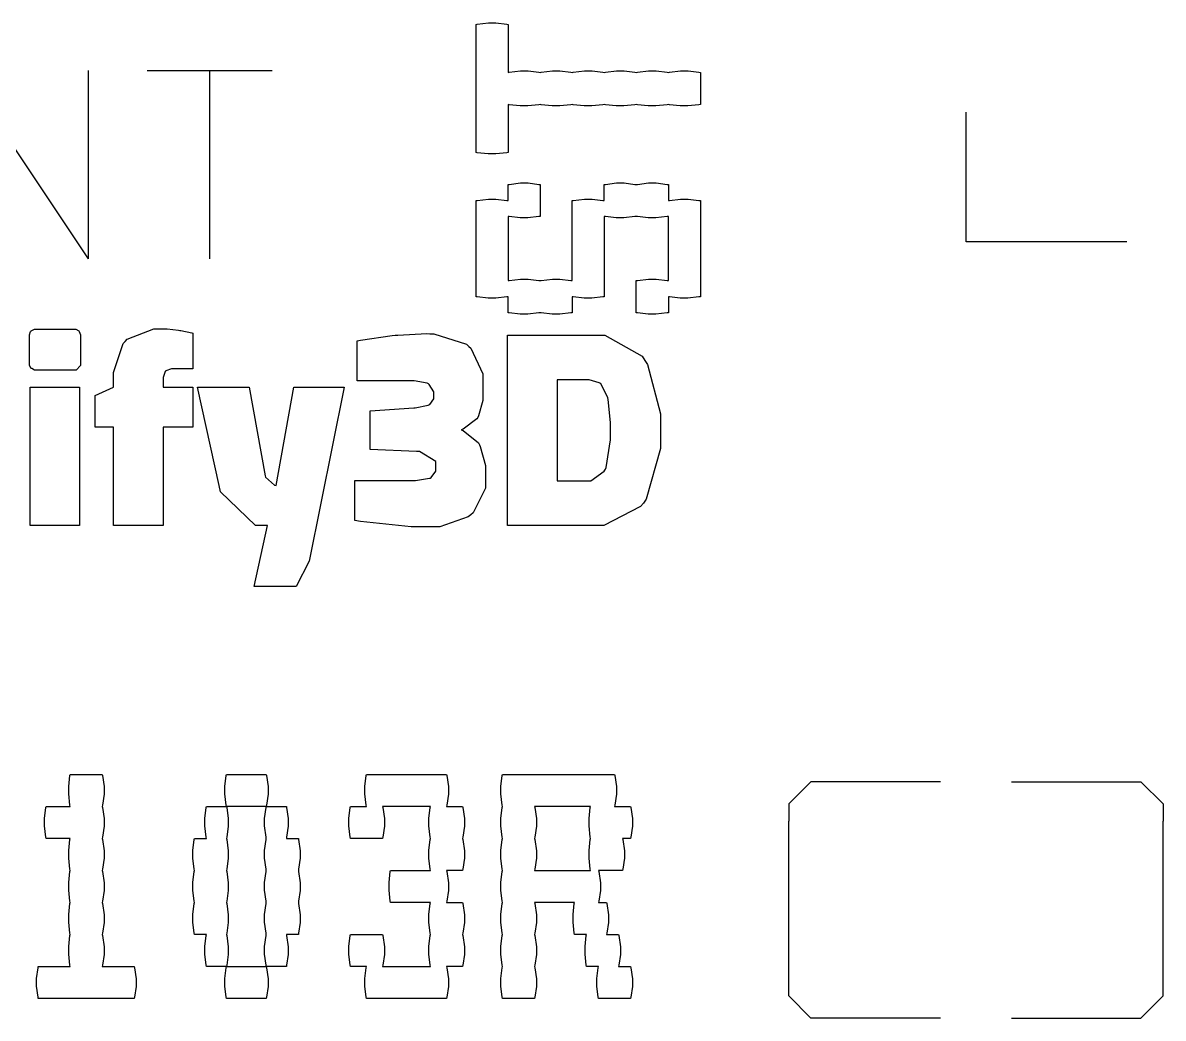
# Model space of a CAD drawing. Extents: x 0 to 132, y 0 to 98.
# Drawn here: x 73.91 to 79.7, y 47.43 to 52.48 of the extents above; entities that cross this region are included whole.
import ezdxf

# ---------------------------------------------------------------- set-up
doc = ezdxf.new("R2010")
doc.units = 0
doc.layers.get('0').update_dxf_attribs({"linetype": 'CONTINUOUS'})

msp = doc.modelspace()

# ---------------------------------------------------------------- linework, layer by layer
at = {"color": 0}
for p, q in [((76.2081, 52.4729), (76.2138, 52.4743)), ((76.2081, 51.8223), (76.2081, 52.4729)), ((76.2138, 52.4743), (76.2702, 52.4813)), ((76.2702, 52.4813), (76.2896, 52.4813)), ((76.2896, 52.4813), (76.309, 52.4813)), ((76.309, 52.4813), (76.364, 52.4743)), ((76.364, 52.4743), (76.3707, 52.4729)), ((76.3707, 52.4729), (76.3707, 52.2291)), ((73.6011, 52.2386), (74.2379, 51.2837)), ((74.2379, 52.2386), (74.2379, 51.2837)), ((74.5381, 52.2386), (75.1734, 52.2386)), ((74.8552, 52.2386), (74.8552, 51.2837)), ((76.3707, 52.2291), (76.3764, 52.2305)), ((76.3764, 52.2305), (76.4328, 52.2372)), ((76.4328, 52.2372), (76.4522, 52.2372)), ((76.4522, 52.2372), (76.4716, 52.2372)), ((76.4716, 52.2372), (76.5267, 52.2305)), ((76.5267, 52.2305), (76.5334, 52.2291)), ((76.5334, 52.2291), (76.539, 52.2305)), ((76.539, 52.2305), (76.5955, 52.2372)), ((76.5955, 52.2372), (76.6149, 52.2372)), ((76.6149, 52.2372), (76.6339, 52.2372)), ((76.6339, 52.2372), (76.6893, 52.2305)), ((76.6893, 52.2305), (76.696, 52.2291)), ((76.696, 52.2291), (76.7016, 52.2305)), ((76.7016, 52.2305), (76.7581, 52.2372)), ((76.7581, 52.2372), (76.7775, 52.2372)), ((76.7775, 52.2372), (76.7965, 52.2372)), ((76.7965, 52.2372), (76.8519, 52.2305)), ((76.8519, 52.2305), (76.8586, 52.2291)), ((76.8586, 52.2291), (76.8643, 52.2305)), ((76.8643, 52.2305), (76.9207, 52.2372)), ((76.9207, 52.2372), (76.9401, 52.2372)), ((76.9401, 52.2372), (76.9592, 52.2372)), ((76.9592, 52.2372), (77.0146, 52.2305)), ((77.0146, 52.2305), (77.0213, 52.2291)), ((77.0213, 52.2291), (77.0269, 52.2305)), ((77.0269, 52.2305), (77.0834, 52.2372)), ((77.0834, 52.2372), (77.1028, 52.2372)), ((77.1028, 52.2372), (77.1218, 52.2372)), ((77.1218, 52.2372), (77.1772, 52.2305)), ((77.1772, 52.2305), (77.1839, 52.2291)), ((77.1839, 52.2291), (77.1895, 52.2305)), ((77.1895, 52.2305), (77.246, 52.2372)), ((77.246, 52.2372), (77.2654, 52.2372)), ((77.2654, 52.2372), (77.2844, 52.2372)), ((77.2844, 52.2372), (77.3395, 52.2305)), ((77.3395, 52.2305), (77.3465, 52.2291)), ((77.3465, 52.2291), (77.3465, 52.0665)), ((76.3764, 52.0651), (76.3707, 52.0665)), ((76.3707, 52.0665), (76.3707, 51.8223)), ((76.4314, 52.0594), (76.3764, 52.0651)), ((76.4522, 52.0594), (76.4314, 52.0594)), ((76.4702, 52.0594), (76.4522, 52.0594)), ((76.5267, 52.0651), (76.4702, 52.0594)), ((76.5334, 52.0665), (76.5267, 52.0651)), ((76.539, 52.0651), (76.5334, 52.0665)), ((76.5941, 52.0594), (76.539, 52.0651)), ((76.6149, 52.0594), (76.5941, 52.0594)), ((76.6329, 52.0594), (76.6149, 52.0594)), ((76.6893, 52.0651), (76.6329, 52.0594)), ((76.696, 52.0665), (76.6893, 52.0651)), ((76.7016, 52.0651), (76.696, 52.0665)), ((76.7567, 52.0594), (76.7016, 52.0651)), ((76.7775, 52.0594), (76.7567, 52.0594)), ((76.7955, 52.0594), (76.7775, 52.0594)), ((76.8519, 52.0651), (76.7955, 52.0594)), ((76.8586, 52.0665), (76.8519, 52.0651)), ((76.8643, 52.0651), (76.8586, 52.0665)), ((76.9193, 52.0594), (76.8643, 52.0651)), ((76.9401, 52.0594), (76.9193, 52.0594)), ((76.9578, 52.0594), (76.9401, 52.0594)), ((77.0146, 52.0651), (76.9578, 52.0594)), ((77.0213, 52.0665), (77.0146, 52.0651)), ((77.0269, 52.0651), (77.0213, 52.0665)), ((77.0819, 52.0594), (77.0269, 52.0651)), ((77.1028, 52.0594), (77.0819, 52.0594)), ((77.1204, 52.0594), (77.1028, 52.0594)), ((77.1772, 52.0651), (77.1204, 52.0594)), ((77.1839, 52.0665), (77.1772, 52.0651)), ((77.1895, 52.0651), (77.1839, 52.0665)), ((77.2446, 52.0594), (77.1895, 52.0651)), ((77.2654, 52.0594), (77.2446, 52.0594)), ((77.283, 52.0594), (77.2654, 52.0594)), ((77.3395, 52.0651), (77.283, 52.0594)), ((77.3465, 52.0665), (77.3395, 52.0651)), ((78.6956, 51.369), (78.6956, 52.0277)), ((76.2138, 51.8213), (76.2081, 51.8223)), ((76.2688, 51.8156), (76.2138, 51.8213)), ((76.2896, 51.8156), (76.2688, 51.8156)), ((76.3076, 51.8156), (76.2896, 51.8156)), ((76.364, 51.8213), (76.3076, 51.8156)), ((76.3707, 51.8223), (76.364, 51.8213)), ((76.3707, 51.6601), (76.3764, 51.6611)), ((76.3707, 51.5786), (76.3707, 51.6601)), ((76.3764, 51.6611), (76.4328, 51.6682)), ((76.4328, 51.6682), (76.4522, 51.6682)), ((76.4522, 51.6682), (76.4716, 51.6682)), ((76.4716, 51.6682), (76.5267, 51.6611)), ((76.5267, 51.6611), (76.5334, 51.6601)), ((76.5334, 51.6601), (76.5334, 51.4974)), ((76.8586, 51.6601), (76.8643, 51.6611)), ((76.8586, 51.5786), (76.8586, 51.6601)), ((76.8643, 51.6611), (76.9207, 51.6682)), ((76.9207, 51.6682), (76.9401, 51.6682)), ((76.9401, 51.6682), (76.9592, 51.6682)), ((76.9592, 51.6682), (77.0146, 51.6611)), ((77.0146, 51.6611), (77.0213, 51.6601)), ((77.0213, 51.6601), (77.0269, 51.6611)), ((77.0269, 51.6611), (77.0834, 51.6682)), ((77.0834, 51.6682), (77.1028, 51.6682)), ((77.1028, 51.6682), (77.1218, 51.6682)), ((77.1218, 51.6682), (77.1772, 51.6611)), ((77.1772, 51.6611), (77.1839, 51.6601)), ((77.1839, 51.6601), (77.1839, 51.5786)), ((76.2138, 51.58), (76.2702, 51.5867)), ((76.2702, 51.5867), (76.2896, 51.5867)), ((76.2896, 51.5867), (76.309, 51.5867)), ((76.309, 51.5867), (76.364, 51.58)), ((76.7016, 51.58), (76.7581, 51.5867)), ((76.7581, 51.5867), (76.7775, 51.5867)), ((76.7775, 51.5867), (76.7965, 51.5867)), ((76.7965, 51.5867), (76.8519, 51.58)), ((77.1895, 51.58), (77.246, 51.5867)), ((77.246, 51.5867), (77.2654, 51.5867)), ((77.2654, 51.5867), (77.2844, 51.5867)), ((77.2844, 51.5867), (77.3395, 51.58)), ((76.2081, 51.5786), (76.2138, 51.58)), ((76.2081, 51.0907), (76.2081, 51.5786)), ((76.364, 51.58), (76.3707, 51.5786)), ((76.696, 51.5786), (76.7016, 51.58)), ((76.696, 51.1722), (76.696, 51.5786)), ((76.8519, 51.58), (76.8586, 51.5786)), ((77.1839, 51.5786), (77.1895, 51.58)), ((77.3395, 51.58), (77.3465, 51.5786)), ((77.3465, 51.5786), (77.3465, 51.0907)), ((76.3764, 51.4974), (76.3707, 51.4974)), ((76.3707, 51.4974), (76.3707, 51.1722)), ((76.4314, 51.4904), (76.3764, 51.4974)), ((76.4522, 51.4904), (76.4314, 51.4904)), ((76.4702, 51.4904), (76.4522, 51.4904)), ((76.5267, 51.4974), (76.4702, 51.4904)), ((76.5334, 51.4974), (76.5267, 51.4974)), ((76.8643, 51.4974), (76.8586, 51.4974)), ((76.8586, 51.4974), (76.8586, 51.0907)), ((76.9193, 51.4904), (76.8643, 51.4974)), ((76.9401, 51.4904), (76.9193, 51.4904)), ((76.9578, 51.4904), (76.9401, 51.4904)), ((77.0146, 51.4974), (76.9578, 51.4904)), ((77.0213, 51.4974), (77.0146, 51.4974)), ((77.0269, 51.4974), (77.0213, 51.4974)), ((77.0819, 51.4904), (77.0269, 51.4974)), ((77.1028, 51.4904), (77.0819, 51.4904)), ((77.1204, 51.4904), (77.1028, 51.4904)), ((77.1772, 51.4974), (77.1204, 51.4904)), ((77.1839, 51.4974), (77.1772, 51.4974)), ((77.1839, 51.1722), (77.1839, 51.4974)), ((79.5115, 51.369), (78.6956, 51.369)), ((76.3764, 51.1736), (76.4328, 51.1803)), ((76.4328, 51.1803), (76.4522, 51.1803)), ((76.4522, 51.1803), (76.4716, 51.1803)), ((76.4716, 51.1803), (76.5267, 51.1736)), ((76.539, 51.1736), (76.5955, 51.1803)), ((76.5955, 51.1803), (76.6149, 51.1803)), ((76.6149, 51.1803), (76.6339, 51.1803)), ((76.6339, 51.1803), (76.6893, 51.1736)), ((77.0269, 51.1736), (77.0834, 51.1803)), ((77.0834, 51.1803), (77.1028, 51.1803)), ((77.1028, 51.1803), (77.1218, 51.1803)), ((77.1218, 51.1803), (77.1772, 51.1736)), ((76.3707, 51.1722), (76.3764, 51.1736)), ((76.5267, 51.1736), (76.5334, 51.1722)), ((76.5334, 51.1722), (76.539, 51.1736)), ((76.6893, 51.1736), (76.696, 51.1722)), ((77.0213, 51.1722), (77.0269, 51.1736)), ((77.0213, 51.0095), (77.0213, 51.1722)), ((77.1772, 51.1736), (77.1839, 51.1722)), ((76.2138, 51.0907), (76.2081, 51.0907)), ((76.2688, 51.084), (76.2138, 51.0907)), ((76.2896, 51.084), (76.2688, 51.084)), ((76.3076, 51.084), (76.2896, 51.084)), ((76.364, 51.0907), (76.3076, 51.084)), ((76.3707, 51.0907), (76.364, 51.0907)), ((76.3707, 51.0095), (76.3707, 51.0907)), ((76.7016, 51.0907), (76.696, 51.0907)), ((76.696, 51.0907), (76.696, 51.0095)), ((76.7567, 51.084), (76.7016, 51.0907)), ((76.7775, 51.084), (76.7567, 51.084)), ((76.7955, 51.084), (76.7775, 51.084)), ((76.8519, 51.0907), (76.7955, 51.084)), ((76.8586, 51.0907), (76.8519, 51.0907)), ((77.1895, 51.0907), (77.1839, 51.0907)), ((77.1839, 51.0907), (77.1839, 51.0095)), ((77.2446, 51.084), (77.1895, 51.0907)), ((77.2654, 51.084), (77.2446, 51.084)), ((77.283, 51.084), (77.2654, 51.084)), ((77.3395, 51.0907), (77.283, 51.084)), ((77.3465, 51.0907), (77.3395, 51.0907)), ((76.3764, 51.0095), (76.3707, 51.0095)), ((76.4314, 51.0025), (76.3764, 51.0095)), ((76.4522, 51.0025), (76.4314, 51.0025)), ((76.4702, 51.0025), (76.4522, 51.0025)), ((76.5267, 51.0095), (76.4702, 51.0025)), ((76.5334, 51.0095), (76.5267, 51.0095)), ((76.539, 51.0095), (76.5334, 51.0095)), ((76.5941, 51.0025), (76.539, 51.0095)), ((76.6149, 51.0025), (76.5941, 51.0025)), ((76.6329, 51.0025), (76.6149, 51.0025)), ((76.6893, 51.0095), (76.6329, 51.0025)), ((76.696, 51.0095), (76.6893, 51.0095)), ((77.0269, 51.0095), (77.0213, 51.0095)), ((77.0819, 51.0025), (77.0269, 51.0095)), ((77.1028, 51.0025), (77.0819, 51.0025)), ((77.1204, 51.0025), (77.1028, 51.0025)), ((77.1772, 51.0095), (77.1204, 51.0025)), ((77.1839, 51.0095), (77.1772, 51.0095)), ((73.9415, 50.8977), (73.9468, 50.9143)), ((73.9415, 50.8924), (73.9415, 50.8977)), ((73.9415, 50.7478), (73.9415, 50.8924)), ((73.9468, 50.9143), (73.9482, 50.9143)), ((73.9482, 50.9143), (73.9496, 50.9171)), ((73.9496, 50.9171), (73.9662, 50.9252)), ((73.9662, 50.9252), (73.9719, 50.9252)), ((73.9719, 50.9252), (74.1701, 50.9252)), ((74.1701, 50.9252), (74.1758, 50.9252)), ((74.1758, 50.9252), (74.1909, 50.9171)), ((74.1909, 50.9171), (74.1923, 50.9143)), ((74.1923, 50.9143), (74.1938, 50.9143)), ((74.1938, 50.9143), (74.2005, 50.8977)), ((74.2005, 50.8977), (74.2005, 50.8924)), ((74.2005, 50.8924), (74.2005, 50.7478)), ((74.4361, 50.8744), (74.5726, 50.9281)), ((74.5726, 50.9281), (74.6196, 50.9281)), ((74.6196, 50.9281), (74.64, 50.9281)), ((74.64, 50.9281), (74.6965, 50.9214)), ((74.6965, 50.9214), (74.7035, 50.9199)), ((74.7035, 50.9199), (74.7088, 50.9199)), ((74.7088, 50.9199), (74.7656, 50.9076)), ((74.7656, 50.9076), (74.7709, 50.9048)), ((74.7709, 50.9048), (74.7709, 50.7242)), ((75.6211, 50.8702), (75.7823, 50.8938)), ((75.7823, 50.8938), (75.7975, 50.8953)), ((75.7975, 50.8953), (75.8112, 50.8963)), ((75.8112, 50.8963), (75.9576, 50.9034)), ((75.9576, 50.9034), (75.9725, 50.902)), ((75.9725, 50.902), (75.9933, 50.902)), ((75.9933, 50.902), (76.1587, 50.8497)), ((76.3669, 49.929), (76.3669, 50.8953)), ((76.3669, 50.8953), (76.7941, 50.8953)), ((76.7941, 50.8953), (76.8615, 50.8953)), ((76.8615, 50.8953), (77.0516, 50.7891)), ((74.3673, 50.7062), (74.4167, 50.8536)), ((74.4167, 50.8536), (74.4266, 50.8635)), ((74.4266, 50.8635), (74.4361, 50.8744)), ((75.6049, 50.8663), (75.6211, 50.8702)), ((75.6049, 50.6635), (75.6049, 50.8663)), ((76.1587, 50.8497), (76.1711, 50.8385)), ((76.1711, 50.8385), (76.182, 50.8289)), ((76.182, 50.8289), (76.2427, 50.6995)), ((77.0516, 50.7891), (77.0654, 50.7668)), ((73.9415, 50.7436), (73.9415, 50.7478)), ((73.9482, 50.7284), (73.9415, 50.7436)), ((73.951, 50.727), (73.9482, 50.7284)), ((73.9525, 50.7256), (73.951, 50.727)), ((73.9662, 50.7175), (73.9525, 50.7256)), ((73.9719, 50.7175), (73.9662, 50.7175)), ((74.1701, 50.7175), (73.9719, 50.7175)), ((74.1772, 50.7175), (74.1701, 50.7175)), ((74.2005, 50.7407), (74.1772, 50.7175)), ((74.2005, 50.7478), (74.2005, 50.7407)), ((74.6333, 50.7146), (74.6319, 50.7118)), ((74.6622, 50.7242), (74.6333, 50.7146)), ((74.6732, 50.7242), (74.6622, 50.7242)), ((74.7709, 50.7242), (74.6732, 50.7242)), ((77.0654, 50.7668), (77.0777, 50.7464)), ((77.0777, 50.7464), (77.144, 50.4956)), ((74.3673, 50.6525), (74.3673, 50.7062)), ((74.6291, 50.7104), (74.6196, 50.6801)), ((74.6196, 50.6801), (74.6196, 50.6691)), ((74.6196, 50.6691), (74.6196, 50.6307)), ((74.6319, 50.7118), (74.6291, 50.7104)), ((75.8719, 50.6635), (75.6049, 50.6635)), ((75.8941, 50.6635), (75.8719, 50.6635)), ((75.9601, 50.6511), (75.8941, 50.6635)), ((76.2427, 50.6995), (76.2427, 50.6554)), ((76.2427, 50.6554), (76.2427, 50.5919)), ((76.7676, 50.6691), (76.6202, 50.6691)), ((76.6202, 50.6691), (76.6202, 50.1551)), ((76.7828, 50.6691), (76.7676, 50.6691)), ((76.8325, 50.6539), (76.7828, 50.6691)), ((73.944, 49.929), (73.944, 50.6307)), ((73.944, 50.6307), (74.1948, 50.6307)), ((74.1948, 50.6307), (74.1948, 49.929)), ((74.2735, 50.589), (74.3673, 50.6307)), ((74.3673, 50.6307), (74.3673, 50.6525)), ((74.6196, 50.6307), (74.7709, 50.6307)), ((74.7709, 50.6307), (74.7709, 50.4292)), ((74.9032, 50.1329), (74.7945, 50.6307)), ((74.7945, 50.6307), (75.0563, 50.6307)), ((75.0563, 50.6307), (75.1374, 50.1812)), ((75.1928, 50.1329), (75.2821, 50.6307)), ((75.2821, 50.6307), (75.5385, 50.6307)), ((75.5385, 50.6307), (75.3607, 49.7487)), ((75.9658, 50.6483), (75.9601, 50.6511)), ((75.97, 50.6458), (75.9658, 50.6483)), ((75.9933, 50.6084), (75.97, 50.6458)), ((75.9933, 50.5947), (75.9933, 50.6084)), ((76.8368, 50.6511), (76.8325, 50.6539)), ((76.8406, 50.6483), (76.8368, 50.6511)), ((76.8738, 50.5866), (76.8406, 50.6483)), ((74.2735, 50.4292), (74.2735, 50.589)), ((75.8994, 50.5273), (75.9643, 50.5396)), ((75.9643, 50.5396), (75.9686, 50.5411)), ((75.9686, 50.5411), (75.9725, 50.5435)), ((75.9725, 50.5435), (75.9933, 50.5725)), ((75.9933, 50.5823), (75.9933, 50.5947)), ((75.9933, 50.5725), (75.9933, 50.5823)), ((76.2427, 50.5643), (76.2208, 50.4857)), ((76.2427, 50.5919), (76.2427, 50.5643)), ((76.8766, 50.5767), (76.8738, 50.5866)), ((76.878, 50.5686), (76.8766, 50.5767)), ((76.8904, 50.4529), (76.878, 50.5686)), ((75.6708, 50.5107), (75.8913, 50.5259)), ((75.6708, 50.3149), (75.6708, 50.5107)), ((75.8913, 50.5259), (75.8994, 50.5273)), ((76.2208, 50.4857), (76.2166, 50.4776)), ((77.144, 50.4956), (77.144, 50.4112)), ((74.3673, 50.4292), (74.2735, 50.4292)), ((74.3673, 49.929), (74.3673, 50.4292)), ((74.7709, 50.4292), (74.6196, 50.4292)), ((74.6196, 50.4292), (74.6196, 49.929)), ((76.2123, 50.4705), (76.1421, 50.4183)), ((76.2166, 50.4776), (76.2123, 50.4705)), ((76.8904, 50.4112), (76.8904, 50.4529)), ((76.1421, 50.4183), (76.1326, 50.4141)), ((76.1326, 50.4141), (76.1421, 50.4112)), ((76.1421, 50.4112), (76.2194, 50.3481)), ((76.8904, 50.3647), (76.8904, 50.4112)), ((77.144, 50.4112), (77.144, 50.3206)), ((75.9051, 50.3054), (75.6708, 50.3149)), ((76.2194, 50.3481), (76.2247, 50.3382)), ((76.2247, 50.3382), (76.2289, 50.3301)), ((76.2289, 50.3301), (76.255, 50.2338)), ((76.8685, 50.2239), (76.8904, 50.3647)), ((77.144, 50.3206), (77.071, 50.0627)), ((75.9202, 50.3054), (75.9051, 50.3054)), ((76.0028, 50.2543), (75.9202, 50.3054)), ((76.0028, 50.2363), (76.0028, 50.2543)), ((75.9795, 50.1731), (76.0028, 50.2049)), ((76.0028, 50.2144), (76.0028, 50.2363)), ((76.0028, 50.2049), (76.0028, 50.2144)), ((76.255, 50.2338), (76.255, 50.2006)), ((76.255, 50.2006), (76.255, 50.1632)), ((76.7913, 50.1551), (76.8586, 50.2049)), ((76.8586, 50.2049), (76.8643, 50.2144)), ((76.8643, 50.2144), (76.8685, 50.2239)), ((75.1374, 50.1812), (75.1388, 50.1745)), ((75.1388, 50.1745), (75.1844, 50.1343)), ((75.1844, 50.1343), (75.1928, 50.1329)), ((75.5922, 49.9551), (75.5922, 50.1579)), ((75.5922, 50.1579), (75.8762, 50.1579)), ((75.8762, 50.1579), (75.9008, 50.1579)), ((75.9008, 50.1579), (75.9714, 50.1689)), ((75.9714, 50.1689), (75.9753, 50.1703)), ((75.9753, 50.1703), (75.9795, 50.1731)), ((76.255, 50.1632), (76.255, 50.1191)), ((76.6202, 50.1551), (76.7676, 50.1551)), ((76.7676, 50.1551), (76.7913, 50.1551)), ((74.9102, 50.1001), (74.9032, 50.1329)), ((75.088, 49.929), (74.9102, 50.1001)), ((76.255, 50.1191), (76.1929, 49.9939)), ((77.0421, 50.0257), (76.8558, 49.929)), ((77.0572, 50.0433), (77.0421, 50.0257)), ((77.071, 50.0627), (77.0572, 50.0433)), ((76.1683, 49.9731), (76.0236, 49.9223)), ((76.1806, 49.983), (76.1683, 49.9731)), ((76.1929, 49.9939), (76.1806, 49.983)), ((74.1948, 49.929), (73.944, 49.929)), ((74.6196, 49.929), (74.3673, 49.929)), ((75.081, 49.6189), (75.1498, 49.929)), ((75.1498, 49.929), (75.088, 49.929)), ((75.6211, 49.9498), (75.5922, 49.9551)), ((75.879, 49.9223), (75.6211, 49.9498)), ((75.9753, 49.9223), (75.879, 49.9223)), ((76.0236, 49.9223), (75.9753, 49.9223)), ((76.7941, 49.929), (76.3669, 49.929)), ((76.8558, 49.929), (76.7941, 49.929)), ((75.3607, 49.7487), (75.2948, 49.6189)), ((75.2948, 49.6189), (75.081, 49.6189)), ((74.1398, 48.6047), (74.1454, 48.6601)), ((74.1454, 48.6601), (74.1468, 48.6653)), ((74.1468, 48.6653), (74.3095, 48.6653)), ((74.3095, 48.6653), (74.3109, 48.6601)), ((74.3109, 48.6601), (74.3204, 48.6033)), ((74.9321, 48.6047), (74.9392, 48.6601)), ((74.9392, 48.6601), (74.9406, 48.6653)), ((74.9406, 48.6653), (75.1431, 48.6653)), ((75.1431, 48.6653), (75.1445, 48.6601)), ((75.1445, 48.6601), (75.1526, 48.6033)), ((75.6433, 48.6047), (75.65, 48.6601)), ((75.65, 48.6601), (75.6514, 48.6653)), ((75.6514, 48.6653), (76.0582, 48.6653)), ((76.0582, 48.6653), (76.0596, 48.6601)), ((76.0596, 48.6601), (76.0677, 48.6033)), ((76.3337, 48.6047), (76.3404, 48.6601)), ((76.3404, 48.6601), (76.3418, 48.6653)), ((76.3418, 48.6653), (76.9112, 48.6653)), ((76.9112, 48.6653), (76.9126, 48.6601)), ((76.9126, 48.6601), (76.9207, 48.6033)), ((77.9074, 48.6283), (77.7956, 48.5165)), ((77.9459, 48.6283), (77.9074, 48.6283)), ((78.5661, 48.6283), (77.9459, 48.6283)), ((78.9259, 48.6283), (79.5457, 48.6283)), ((79.5457, 48.6283), (79.5831, 48.6283)), ((79.5831, 48.6283), (79.696, 48.5165)), ((74.1398, 48.5842), (74.1398, 48.6047)), ((74.1398, 48.5662), (74.1398, 48.5842)), ((74.3204, 48.6033), (74.3204, 48.5842)), ((74.3204, 48.5842), (74.3204, 48.5648)), ((74.9321, 48.5842), (74.9321, 48.6047)), ((74.9321, 48.5662), (74.9321, 48.5842)), ((75.1526, 48.6033), (75.1526, 48.5842)), ((75.1526, 48.5842), (75.1526, 48.5648)), ((75.6433, 48.5842), (75.6433, 48.6047)), ((75.6433, 48.5662), (75.6433, 48.5842)), ((76.0677, 48.6033), (76.0677, 48.5842)), ((76.0677, 48.5842), (76.0677, 48.5648)), ((76.3337, 48.5842), (76.3337, 48.6047)), ((76.3337, 48.5662), (76.3337, 48.5842)), ((76.9207, 48.6033), (76.9207, 48.5842)), ((76.9207, 48.5842), (76.9207, 48.5648)), ((74.1454, 48.5098), (74.1398, 48.5662)), ((74.3204, 48.5648), (74.3109, 48.5098)), ((74.9392, 48.5098), (74.9321, 48.5662)), ((75.1526, 48.5648), (75.1445, 48.5098)), ((75.65, 48.5098), (75.6433, 48.5662)), ((76.0677, 48.5648), (76.0596, 48.5098)), ((76.3404, 48.5098), (76.3337, 48.5662)), ((76.9207, 48.5648), (76.9126, 48.5098)), ((77.7956, 48.5165), (77.7956, 48.478)), ((79.696, 48.5165), (79.696, 48.478)), ((74.0174, 48.442), (74.0241, 48.4974)), ((74.0241, 48.4974), (74.0255, 48.5027)), ((74.0255, 48.5027), (74.1468, 48.5027)), ((74.1468, 48.5027), (74.1454, 48.5098)), ((74.3109, 48.5098), (74.3095, 48.5027)), ((74.3095, 48.5027), (74.3109, 48.4974)), ((74.3109, 48.4974), (74.3204, 48.441)), ((74.8302, 48.442), (74.8372, 48.4974)), ((74.8372, 48.4974), (74.8386, 48.5027)), ((74.8386, 48.5027), (74.9406, 48.5027)), ((74.9406, 48.5027), (74.9392, 48.5098)), ((75.1431, 48.5027), (74.9406, 48.5027)), ((74.9406, 48.5027), (74.942, 48.4974)), ((74.942, 48.4974), (74.9501, 48.441)), ((75.1346, 48.442), (75.1417, 48.4974)), ((75.1417, 48.4974), (75.1431, 48.5027)), ((75.1445, 48.5098), (75.1431, 48.5027)), ((75.1431, 48.5027), (75.245, 48.5027)), ((75.245, 48.5027), (75.2464, 48.4974)), ((75.2464, 48.4974), (75.2546, 48.441)), ((75.5618, 48.442), (75.5689, 48.4974)), ((75.5689, 48.4974), (75.5703, 48.5027)), ((75.5703, 48.5027), (75.6514, 48.5027)), ((75.6514, 48.5027), (75.65, 48.5098)), ((75.9767, 48.5027), (75.7329, 48.5027)), ((75.7329, 48.5027), (75.7343, 48.4974)), ((75.7343, 48.4974), (75.7424, 48.441)), ((75.9686, 48.442), (75.9753, 48.4974)), ((75.9753, 48.4974), (75.9767, 48.5027)), ((76.0596, 48.5098), (76.0582, 48.5027)), ((76.0582, 48.5027), (76.1393, 48.5027)), ((76.1393, 48.5027), (76.1407, 48.4974)), ((76.1407, 48.4974), (76.1488, 48.441)), ((76.3337, 48.442), (76.3404, 48.4974)), ((76.3418, 48.5027), (76.3404, 48.5098)), ((76.3404, 48.4974), (76.3418, 48.5027)), ((76.7884, 48.5027), (76.5044, 48.5027)), ((76.5044, 48.5027), (76.5059, 48.4974)), ((76.5059, 48.4974), (76.5143, 48.441)), ((76.7814, 48.442), (76.787, 48.4974)), ((76.787, 48.4974), (76.7884, 48.5027)), ((76.9126, 48.5098), (76.9112, 48.5027)), ((76.9112, 48.5027), (76.9923, 48.5027)), ((76.9923, 48.5027), (76.9938, 48.4974)), ((76.9938, 48.4974), (77.0019, 48.441)), ((77.7956, 48.478), (77.7956, 48.4283)), ((79.696, 48.478), (79.696, 48.4283)), ((74.0174, 48.4216), (74.0174, 48.442)), ((74.0174, 48.4036), (74.0174, 48.4216)), ((74.0241, 48.3471), (74.0174, 48.4036)), ((74.3204, 48.4022), (74.3109, 48.3471)), ((74.3204, 48.441), (74.3204, 48.4216)), ((74.3204, 48.4216), (74.3204, 48.4022)), ((74.8302, 48.4216), (74.8302, 48.442)), ((74.8302, 48.4036), (74.8302, 48.4216)), ((74.8372, 48.3471), (74.8302, 48.4036)), ((74.9501, 48.4022), (74.942, 48.3471)), ((74.9501, 48.441), (74.9501, 48.4216)), ((74.9501, 48.4216), (74.9501, 48.4022)), ((75.1346, 48.4216), (75.1346, 48.442)), ((75.1346, 48.4036), (75.1346, 48.4216)), ((75.1417, 48.3471), (75.1346, 48.4036)), ((75.2546, 48.4022), (75.2464, 48.3471)), ((75.2546, 48.441), (75.2546, 48.4216)), ((75.2546, 48.4216), (75.2546, 48.4022)), ((75.5618, 48.4216), (75.5618, 48.442)), ((75.5618, 48.4036), (75.5618, 48.4216)), ((75.5689, 48.3471), (75.5618, 48.4036)), ((75.7424, 48.4022), (75.7343, 48.3471)), ((75.7424, 48.441), (75.7424, 48.4216)), ((75.7424, 48.4216), (75.7424, 48.4022)), ((75.9686, 48.4216), (75.9686, 48.442)), ((75.9686, 48.4036), (75.9686, 48.4216)), ((75.9753, 48.3471), (75.9686, 48.4036)), ((76.1488, 48.4022), (76.1407, 48.3471)), ((76.1488, 48.441), (76.1488, 48.4216)), ((76.1488, 48.4216), (76.1488, 48.4022)), ((76.3337, 48.4216), (76.3337, 48.442)), ((76.3337, 48.4036), (76.3337, 48.4216)), ((76.3404, 48.3471), (76.3337, 48.4036)), ((76.5143, 48.4022), (76.5059, 48.3471)), ((76.5143, 48.441), (76.5143, 48.4216)), ((76.5143, 48.4216), (76.5143, 48.4022)), ((76.7814, 48.4216), (76.7814, 48.442)), ((76.7814, 48.4036), (76.7814, 48.4216)), ((76.787, 48.3471), (76.7814, 48.4036)), ((77.0019, 48.4022), (76.9938, 48.3471)), ((77.0019, 48.441), (77.0019, 48.4216)), ((77.0019, 48.4216), (77.0019, 48.4022)), ((77.7956, 47.6292), (77.7956, 48.4283)), ((79.696, 47.6292), (79.696, 48.4283)), ((74.0255, 48.3401), (74.0241, 48.3471)), ((74.1468, 48.3401), (74.0255, 48.3401)), ((74.1454, 48.3348), (74.1468, 48.3401)), ((74.3109, 48.3471), (74.3095, 48.3401)), ((74.3095, 48.3401), (74.3109, 48.3348)), ((74.7765, 48.3348), (74.778, 48.3401)), ((74.778, 48.3401), (74.8386, 48.3401)), ((74.8386, 48.3401), (74.8372, 48.3471)), ((74.942, 48.3471), (74.9406, 48.3401)), ((74.9406, 48.3401), (74.942, 48.3348)), ((75.1431, 48.3401), (75.1417, 48.3471)), ((75.1417, 48.3348), (75.1431, 48.3401)), ((75.2464, 48.3471), (75.245, 48.3401)), ((75.245, 48.3401), (75.3057, 48.3401)), ((75.3057, 48.3401), (75.3071, 48.3348)), ((75.5703, 48.3401), (75.5689, 48.3471)), ((75.7329, 48.3401), (75.5703, 48.3401)), ((75.7343, 48.3471), (75.7329, 48.3401)), ((75.9767, 48.3401), (75.9753, 48.3471)), ((75.9753, 48.3348), (75.9767, 48.3401)), ((76.1407, 48.3471), (76.1393, 48.3401)), ((76.1393, 48.3401), (76.1407, 48.3348)), ((76.3418, 48.3401), (76.3404, 48.3471)), ((76.3404, 48.3348), (76.3418, 48.3401)), ((76.5059, 48.3471), (76.5044, 48.3401)), ((76.5044, 48.3401), (76.5059, 48.3348)), ((76.7884, 48.3401), (76.787, 48.3471)), ((76.787, 48.3348), (76.7884, 48.3401)), ((76.9923, 48.3401), (76.9511, 48.3401)), ((76.9511, 48.3401), (76.9525, 48.3348)), ((76.9938, 48.3471), (76.9923, 48.3401)), ((74.1398, 48.2794), (74.1454, 48.3348)), ((74.3109, 48.3348), (74.3204, 48.2783)), ((74.7695, 48.2794), (74.7765, 48.3348)), ((74.942, 48.3348), (74.9501, 48.2783)), ((75.1346, 48.2794), (75.1417, 48.3348)), ((75.3071, 48.3348), (75.3152, 48.2783)), ((75.9686, 48.2794), (75.9753, 48.3348)), ((76.1407, 48.3348), (76.1488, 48.2783)), ((76.3337, 48.2794), (76.3404, 48.3348)), ((76.5059, 48.3348), (76.5143, 48.2783)), ((76.7814, 48.2794), (76.787, 48.3348)), ((76.9525, 48.3348), (76.962, 48.2783)), ((74.1398, 48.2589), (74.1398, 48.2794)), ((74.1398, 48.241), (74.1398, 48.2589)), ((74.1454, 48.1845), (74.1398, 48.241)), ((74.3204, 48.2395), (74.3109, 48.1845)), ((74.3204, 48.2783), (74.3204, 48.2589)), ((74.3204, 48.2589), (74.3204, 48.2395)), ((74.7695, 48.2589), (74.7695, 48.2794)), ((74.7695, 48.241), (74.7695, 48.2589)), ((74.7765, 48.1845), (74.7695, 48.241)), ((74.9501, 48.2395), (74.942, 48.1845)), ((74.9501, 48.2783), (74.9501, 48.2589)), ((74.9501, 48.2589), (74.9501, 48.2395)), ((75.1346, 48.2589), (75.1346, 48.2794)), ((75.1346, 48.241), (75.1346, 48.2589)), ((75.1417, 48.1845), (75.1346, 48.241)), ((75.3152, 48.2395), (75.3071, 48.1845)), ((75.3152, 48.2783), (75.3152, 48.2589)), ((75.3152, 48.2589), (75.3152, 48.2395)), ((75.9686, 48.2589), (75.9686, 48.2794)), ((75.9686, 48.241), (75.9686, 48.2589)), ((75.9753, 48.1845), (75.9686, 48.241)), ((76.1488, 48.2395), (76.1407, 48.1845)), ((76.1488, 48.2783), (76.1488, 48.2589)), ((76.1488, 48.2589), (76.1488, 48.2395)), ((76.3337, 48.2589), (76.3337, 48.2794)), ((76.3337, 48.241), (76.3337, 48.2589)), ((76.3404, 48.1845), (76.3337, 48.241)), ((76.5143, 48.2395), (76.5059, 48.1845)), ((76.5143, 48.2783), (76.5143, 48.2589)), ((76.5143, 48.2589), (76.5143, 48.2395)), ((76.7814, 48.2589), (76.7814, 48.2794)), ((76.7814, 48.241), (76.7814, 48.2589)), ((76.787, 48.1845), (76.7814, 48.241)), ((76.962, 48.2395), (76.9525, 48.1845)), ((76.962, 48.2783), (76.962, 48.2589)), ((76.962, 48.2589), (76.962, 48.2395)), ((74.1398, 48.1171), (74.1454, 48.1722)), ((74.1468, 48.1774), (74.1454, 48.1845)), ((74.1454, 48.1722), (74.1468, 48.1774)), ((74.3109, 48.1845), (74.3095, 48.1774)), ((74.3095, 48.1774), (74.3109, 48.1722)), ((74.3109, 48.1722), (74.3204, 48.1157)), ((74.7695, 48.1171), (74.7765, 48.1722)), ((74.778, 48.1774), (74.7765, 48.1845)), ((74.7765, 48.1722), (74.778, 48.1774)), ((74.942, 48.1845), (74.9406, 48.1774)), ((74.9406, 48.1774), (74.942, 48.1722)), ((74.942, 48.1722), (74.9501, 48.1157)), ((75.1346, 48.1171), (75.1417, 48.1722)), ((75.1431, 48.1774), (75.1417, 48.1845)), ((75.1417, 48.1722), (75.1431, 48.1774)), ((75.3071, 48.1845), (75.3057, 48.1774)), ((75.3057, 48.1774), (75.3071, 48.1722)), ((75.3071, 48.1722), (75.3152, 48.1157)), ((75.7661, 48.1171), (75.7714, 48.1722)), ((75.7714, 48.1722), (75.7728, 48.1774)), ((75.7728, 48.1774), (75.9767, 48.1774)), ((75.9767, 48.1774), (75.9753, 48.1845)), ((76.1393, 48.1774), (76.0582, 48.1774)), ((76.0582, 48.1774), (76.0596, 48.1722)), ((76.0596, 48.1722), (76.0677, 48.1157)), ((76.1407, 48.1845), (76.1393, 48.1774)), ((76.3337, 48.1171), (76.3404, 48.1722)), ((76.3418, 48.1774), (76.3404, 48.1845)), ((76.3404, 48.1722), (76.3418, 48.1774)), ((76.5059, 48.1845), (76.5044, 48.1774)), ((76.5044, 48.1774), (76.7884, 48.1774)), ((76.7884, 48.1774), (76.787, 48.1845)), ((76.9511, 48.1774), (76.8297, 48.1774)), ((76.8297, 48.1774), (76.8311, 48.1722)), ((76.8311, 48.1722), (76.8396, 48.1157)), ((76.9525, 48.1845), (76.9511, 48.1774)), ((74.1398, 48.0963), (74.1398, 48.1171)), ((74.3204, 48.1157), (74.3204, 48.0963)), ((74.7695, 48.0963), (74.7695, 48.1171)), ((74.9501, 48.1157), (74.9501, 48.0963)), ((75.1346, 48.0963), (75.1346, 48.1171)), ((75.3152, 48.1157), (75.3152, 48.0963)), ((75.7661, 48.0963), (75.7661, 48.1171)), ((76.0677, 48.1157), (76.0677, 48.0963)), ((76.3337, 48.0963), (76.3337, 48.1171)), ((76.8396, 48.1157), (76.8396, 48.0963)), ((74.1398, 48.0783), (74.1398, 48.0963)), ((74.1454, 48.0219), (74.1398, 48.0783)), ((74.3204, 48.0769), (74.3109, 48.0219)), ((74.3204, 48.0963), (74.3204, 48.0769)), ((74.7695, 48.0783), (74.7695, 48.0963)), ((74.7765, 48.0219), (74.7695, 48.0783)), ((74.9501, 48.0769), (74.942, 48.0219)), ((74.9501, 48.0963), (74.9501, 48.0769)), ((75.1346, 48.0783), (75.1346, 48.0963)), ((75.1417, 48.0219), (75.1346, 48.0783)), ((75.3152, 48.0769), (75.3071, 48.0219)), ((75.3152, 48.0963), (75.3152, 48.0769)), ((75.7661, 48.0783), (75.7661, 48.0963)), ((75.7714, 48.0219), (75.7661, 48.0783)), ((76.0677, 48.0769), (76.0596, 48.0219)), ((76.0677, 48.0963), (76.0677, 48.0769)), ((76.3337, 48.0783), (76.3337, 48.0963)), ((76.3404, 48.0219), (76.3337, 48.0783)), ((76.8396, 48.0769), (76.8311, 48.0219)), ((76.8396, 48.0963), (76.8396, 48.0769)), ((74.1398, 47.9545), (74.1454, 48.0095)), ((74.1468, 48.0148), (74.1454, 48.0219)), ((74.1454, 48.0095), (74.1468, 48.0148)), ((74.3109, 48.0219), (74.3095, 48.0148)), ((74.3095, 48.0148), (74.3109, 48.0095)), ((74.3109, 48.0095), (74.3204, 47.9531)), ((74.7695, 47.9545), (74.7765, 48.0095)), ((74.778, 48.0148), (74.7765, 48.0219)), ((74.7765, 48.0095), (74.778, 48.0148)), ((74.942, 48.0219), (74.9406, 48.0148)), ((74.9406, 48.0148), (74.942, 48.0095)), ((74.942, 48.0095), (74.9501, 47.9531)), ((75.1346, 47.9545), (75.1417, 48.0095)), ((75.1431, 48.0148), (75.1417, 48.0219)), ((75.1417, 48.0095), (75.1431, 48.0148)), ((75.3071, 48.0219), (75.3057, 48.0148)), ((75.3057, 48.0148), (75.3071, 48.0095)), ((75.3071, 48.0095), (75.3152, 47.9531)), ((75.7728, 48.0148), (75.7714, 48.0219)), ((75.9767, 48.0148), (75.7728, 48.0148)), ((75.9686, 47.9545), (75.9753, 48.0095)), ((75.9753, 48.0095), (75.9767, 48.0148)), ((76.0596, 48.0219), (76.0582, 48.0148)), ((76.0582, 48.0148), (76.1393, 48.0148)), ((76.1393, 48.0148), (76.1407, 48.0095)), ((76.1407, 48.0095), (76.1488, 47.9531)), ((76.3337, 47.9545), (76.3404, 48.0095)), ((76.3418, 48.0148), (76.3404, 48.0219)), ((76.3404, 48.0095), (76.3418, 48.0148)), ((76.7073, 48.0148), (76.5044, 48.0148)), ((76.5044, 48.0148), (76.5059, 48.0095)), ((76.5059, 48.0095), (76.5143, 47.9531)), ((76.7002, 47.9545), (76.7059, 48.0095)), ((76.7059, 48.0095), (76.7073, 48.0148)), ((76.8311, 48.0219), (76.8297, 48.0148)), ((76.8297, 48.0148), (76.8696, 48.0148)), ((76.8696, 48.0148), (76.871, 48.0095)), ((76.871, 48.0095), (76.8809, 47.9531)), ((74.1398, 47.9337), (74.1398, 47.9545)), ((74.1398, 47.9157), (74.1398, 47.9337)), ((74.3204, 47.9531), (74.3204, 47.9337)), ((74.3204, 47.9337), (74.3204, 47.9143)), ((74.7695, 47.9337), (74.7695, 47.9545)), ((74.7695, 47.9157), (74.7695, 47.9337)), ((74.9501, 47.9531), (74.9501, 47.9337)), ((74.9501, 47.9337), (74.9501, 47.9143)), ((75.1346, 47.9337), (75.1346, 47.9545)), ((75.1346, 47.9157), (75.1346, 47.9337)), ((75.3152, 47.9531), (75.3152, 47.9337)), ((75.3152, 47.9337), (75.3152, 47.9143)), ((75.9686, 47.9337), (75.9686, 47.9545)), ((75.9686, 47.9157), (75.9686, 47.9337)), ((76.1488, 47.9531), (76.1488, 47.9337)), ((76.1488, 47.9337), (76.1488, 47.9143)), ((76.3337, 47.9337), (76.3337, 47.9545)), ((76.3337, 47.9157), (76.3337, 47.9337)), ((76.5143, 47.9531), (76.5143, 47.9337)), ((76.5143, 47.9337), (76.5143, 47.9143)), ((76.7002, 47.9337), (76.7002, 47.9545)), ((76.7002, 47.9157), (76.7002, 47.9337)), ((76.8809, 47.9531), (76.8809, 47.9337)), ((76.8809, 47.9337), (76.8809, 47.9143)), ((74.1454, 47.8592), (74.1398, 47.9157)), ((74.3204, 47.9143), (74.3109, 47.8592)), ((74.7765, 47.8592), (74.7695, 47.9157)), ((74.9501, 47.9143), (74.942, 47.8592)), ((75.1417, 47.8592), (75.1346, 47.9157)), ((75.3152, 47.9143), (75.3071, 47.8592)), ((75.9753, 47.8592), (75.9686, 47.9157)), ((76.1488, 47.9143), (76.1407, 47.8592)), ((76.3404, 47.8592), (76.3337, 47.9157)), ((76.5143, 47.9143), (76.5059, 47.8592)), ((76.7059, 47.8592), (76.7002, 47.9157)), ((76.8809, 47.9143), (76.871, 47.8592)), ((74.1398, 47.7919), (74.1454, 47.8469)), ((74.1468, 47.8525), (74.1454, 47.8592)), ((74.1454, 47.8469), (74.1468, 47.8525)), ((74.3109, 47.8592), (74.3095, 47.8525)), ((74.3095, 47.8525), (74.3109, 47.8469)), ((74.3109, 47.8469), (74.3204, 47.7905)), ((74.778, 47.8525), (74.7765, 47.8592)), ((74.8386, 47.8525), (74.778, 47.8525)), ((74.8302, 47.7919), (74.8372, 47.8469)), ((74.8372, 47.8469), (74.8386, 47.8525)), ((74.942, 47.8592), (74.9406, 47.8525)), ((74.9406, 47.8525), (74.942, 47.8469)), ((74.942, 47.8469), (74.9501, 47.7905)), ((75.1346, 47.7919), (75.1417, 47.8469)), ((75.1431, 47.8525), (75.1417, 47.8592)), ((75.1417, 47.8469), (75.1431, 47.8525)), ((75.3057, 47.8525), (75.245, 47.8525)), ((75.245, 47.8525), (75.2464, 47.8469)), ((75.2464, 47.8469), (75.2546, 47.7905)), ((75.3071, 47.8592), (75.3057, 47.8525)), ((75.5618, 47.7919), (75.5689, 47.8469)), ((75.5689, 47.8469), (75.5703, 47.8525)), ((75.5703, 47.8525), (75.7329, 47.8525)), ((75.7329, 47.8525), (75.7343, 47.8469)), ((75.7343, 47.8469), (75.7424, 47.7905)), ((75.9686, 47.7919), (75.9753, 47.8469)), ((75.9767, 47.8525), (75.9753, 47.8592)), ((75.9753, 47.8469), (75.9767, 47.8525)), ((76.1407, 47.8592), (76.1393, 47.8525)), ((76.1393, 47.8525), (76.1407, 47.8469)), ((76.1407, 47.8469), (76.1488, 47.7905)), ((76.3337, 47.7919), (76.3404, 47.8469)), ((76.3418, 47.8525), (76.3404, 47.8592)), ((76.3404, 47.8469), (76.3418, 47.8525)), ((76.5059, 47.8592), (76.5044, 47.8525)), ((76.5044, 47.8525), (76.5059, 47.8469)), ((76.5059, 47.8469), (76.5143, 47.7905)), ((76.7073, 47.8525), (76.7059, 47.8592)), ((76.769, 47.8525), (76.7073, 47.8525)), ((76.7609, 47.7919), (76.7676, 47.8469)), ((76.7676, 47.8469), (76.769, 47.8525)), ((76.871, 47.8592), (76.8696, 47.8525)), ((76.8696, 47.8525), (76.9317, 47.8525)), ((76.9317, 47.8525), (76.9331, 47.8469)), ((76.9331, 47.8469), (76.9415, 47.7905)), ((74.1398, 47.7711), (74.1398, 47.7919)), ((74.1398, 47.7531), (74.1398, 47.7711)), ((74.3204, 47.7905), (74.3204, 47.7711)), ((74.3204, 47.7711), (74.3204, 47.7516)), ((74.8302, 47.7711), (74.8302, 47.7919)), ((74.8302, 47.7531), (74.8302, 47.7711)), ((74.9501, 47.7905), (74.9501, 47.7711)), ((74.9501, 47.7711), (74.9501, 47.7516)), ((75.1346, 47.7711), (75.1346, 47.7919)), ((75.1346, 47.7531), (75.1346, 47.7711)), ((75.2546, 47.7905), (75.2546, 47.7711)), ((75.2546, 47.7711), (75.2546, 47.7516)), ((75.5618, 47.7711), (75.5618, 47.7919)), ((75.5618, 47.7531), (75.5618, 47.7711)), ((75.7424, 47.7905), (75.7424, 47.7711)), ((75.7424, 47.7711), (75.7424, 47.7516)), ((75.9686, 47.7711), (75.9686, 47.7919)), ((75.9686, 47.7531), (75.9686, 47.7711)), ((76.1488, 47.7905), (76.1488, 47.7711)), ((76.1488, 47.7711), (76.1488, 47.7516)), ((76.3337, 47.7711), (76.3337, 47.7919)), ((76.3337, 47.7531), (76.3337, 47.7711)), ((76.5143, 47.7905), (76.5143, 47.7711)), ((76.5143, 47.7711), (76.5143, 47.7516)), ((76.7609, 47.7711), (76.7609, 47.7919)), ((76.7609, 47.7531), (76.7609, 47.7711)), ((76.9415, 47.7905), (76.9415, 47.7711)), ((76.9415, 47.7711), (76.9415, 47.7516)), ((74.1454, 47.6966), (74.1398, 47.7531)), ((74.3204, 47.7516), (74.3109, 47.6966)), ((74.8372, 47.6966), (74.8302, 47.7531)), ((74.9501, 47.7516), (74.942, 47.6966)), ((75.1417, 47.6966), (75.1346, 47.7531)), ((75.2546, 47.7516), (75.2464, 47.6966)), ((75.5689, 47.6966), (75.5618, 47.7531)), ((75.7424, 47.7516), (75.7343, 47.6966)), ((75.9753, 47.6966), (75.9686, 47.7531)), ((76.1488, 47.7516), (76.1407, 47.6966)), ((76.3404, 47.6966), (76.3337, 47.7531)), ((76.5143, 47.7516), (76.5059, 47.6966)), ((76.7676, 47.6966), (76.7609, 47.7531)), ((76.9415, 47.7516), (76.9331, 47.6966)), ((73.9771, 47.6292), (73.9842, 47.6843)), ((73.9842, 47.6843), (73.9856, 47.6899)), ((73.9856, 47.6899), (74.1468, 47.6899)), ((74.1468, 47.6899), (74.1454, 47.6966)), ((74.3109, 47.6966), (74.3095, 47.6899)), ((74.3095, 47.6899), (74.4721, 47.6899)), ((74.4721, 47.6899), (74.4732, 47.6843)), ((74.4732, 47.6843), (74.483, 47.6278)), ((74.8386, 47.6899), (74.8372, 47.6966)), ((74.9406, 47.6899), (74.8386, 47.6899)), ((74.9321, 47.6292), (74.9392, 47.6843)), ((74.9392, 47.6843), (74.9406, 47.6899)), ((74.942, 47.6966), (74.9406, 47.6899)), ((74.9406, 47.6899), (75.1431, 47.6899)), ((75.1431, 47.6899), (75.1417, 47.6966)), ((75.245, 47.6899), (75.1431, 47.6899)), ((75.1431, 47.6899), (75.1445, 47.6843)), ((75.1445, 47.6843), (75.1526, 47.6278)), ((75.2464, 47.6966), (75.245, 47.6899)), ((75.5703, 47.6899), (75.5689, 47.6966)), ((75.6514, 47.6899), (75.5703, 47.6899)), ((75.6433, 47.6292), (75.65, 47.6843)), ((75.65, 47.6843), (75.6514, 47.6899)), ((75.7343, 47.6966), (75.7329, 47.6899)), ((75.7329, 47.6899), (75.9767, 47.6899)), ((75.9767, 47.6899), (75.9753, 47.6966)), ((76.1393, 47.6899), (76.0582, 47.6899)), ((76.0582, 47.6899), (76.0596, 47.6843)), ((76.0596, 47.6843), (76.0677, 47.6278)), ((76.1407, 47.6966), (76.1393, 47.6899)), ((76.3337, 47.6292), (76.3404, 47.6843)), ((76.3418, 47.6899), (76.3404, 47.6966)), ((76.3404, 47.6843), (76.3418, 47.6899)), ((76.5059, 47.6966), (76.5044, 47.6899)), ((76.5044, 47.6899), (76.5059, 47.6843)), ((76.5059, 47.6843), (76.5143, 47.6278)), ((76.769, 47.6899), (76.7676, 47.6966)), ((76.8297, 47.6899), (76.769, 47.6899)), ((76.8216, 47.6292), (76.8283, 47.6843)), ((76.8283, 47.6843), (76.8297, 47.6899)), ((76.9331, 47.6966), (76.9317, 47.6899)), ((76.9317, 47.6899), (76.9923, 47.6899)), ((76.9923, 47.6899), (76.9938, 47.6843)), ((76.9938, 47.6843), (77.0019, 47.6278)), ((73.9771, 47.6084), (73.9771, 47.6292)), ((73.9771, 47.5904), (73.9771, 47.6084)), ((73.9842, 47.534), (73.9771, 47.5904)), ((74.483, 47.589), (74.4732, 47.534)), ((74.483, 47.6278), (74.483, 47.6084)), ((74.483, 47.6084), (74.483, 47.589)), ((74.9321, 47.6084), (74.9321, 47.6292)), ((74.9321, 47.5904), (74.9321, 47.6084)), ((74.9392, 47.534), (74.9321, 47.5904)), ((75.1526, 47.589), (75.1445, 47.534)), ((75.1526, 47.6278), (75.1526, 47.6084)), ((75.1526, 47.6084), (75.1526, 47.589)), ((75.6433, 47.6084), (75.6433, 47.6292)), ((75.6433, 47.5904), (75.6433, 47.6084)), ((75.65, 47.534), (75.6433, 47.5904)), ((76.0677, 47.589), (76.0596, 47.534)), ((76.0677, 47.6278), (76.0677, 47.6084)), ((76.0677, 47.6084), (76.0677, 47.589)), ((76.3337, 47.6084), (76.3337, 47.6292)), ((76.3337, 47.5904), (76.3337, 47.6084)), ((76.3404, 47.534), (76.3337, 47.5904)), ((76.5143, 47.589), (76.5059, 47.534)), ((76.5143, 47.6278), (76.5143, 47.6084)), ((76.5143, 47.6084), (76.5143, 47.589)), ((76.8216, 47.6084), (76.8216, 47.6292)), ((76.8216, 47.5904), (76.8216, 47.6084)), ((76.8283, 47.534), (76.8216, 47.5904)), ((77.0019, 47.589), (76.9938, 47.534)), ((77.0019, 47.6278), (77.0019, 47.6084)), ((77.0019, 47.6084), (77.0019, 47.589)), ((77.7956, 47.5781), (77.7956, 47.6292)), ((79.696, 47.5781), (79.696, 47.6292)), ((73.9856, 47.5273), (73.9842, 47.534)), ((74.4732, 47.534), (74.4721, 47.5273)), ((74.9406, 47.5273), (74.9392, 47.534)), ((75.1445, 47.534), (75.1431, 47.5273)), ((75.6514, 47.5273), (75.65, 47.534)), ((76.0596, 47.534), (76.0582, 47.5273)), ((76.3418, 47.5273), (76.3404, 47.534)), ((76.5059, 47.534), (76.5044, 47.5273)), ((76.8297, 47.5273), (76.8283, 47.534)), ((76.9938, 47.534), (76.9923, 47.5273)), ((77.7956, 47.541), (77.7956, 47.5781)), ((77.9074, 47.4278), (77.7956, 47.541)), ((79.5831, 47.4278), (79.696, 47.541)), ((79.696, 47.541), (79.696, 47.5781)), ((74.4721, 47.5273), (73.9856, 47.5273)), ((75.1431, 47.5273), (74.9406, 47.5273)), ((76.0582, 47.5273), (75.6514, 47.5273)), ((76.5044, 47.5273), (76.3418, 47.5273)), ((76.9923, 47.5273), (76.8297, 47.5273)), ((77.9459, 47.4278), (77.9074, 47.4278)), ((78.5661, 47.4278), (77.9459, 47.4278)), ((78.9259, 47.4278), (79.5457, 47.4278)), ((79.5457, 47.4278), (79.5831, 47.4278))]:
    msp.add_line(p, q, dxfattribs=at)

doc.saveas('drawing.dxf')
